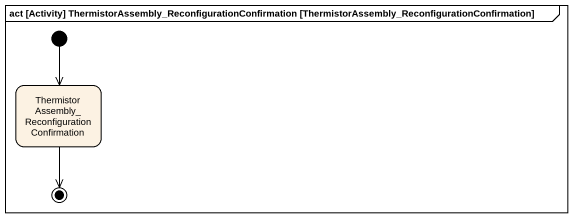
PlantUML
@startuml
mainframe act [Activity] ThermistorAssembly_ReconfigurationConfirmation [ThermistorAssembly_ReconfigurationConfirmation]
hide empty description
state "ThermistorAssembly_ReconfigurationConfirmation" as ThermistorAssembly
[*] --> ThermistorAssembly
ThermistorAssembly --> [*]
@enduml
